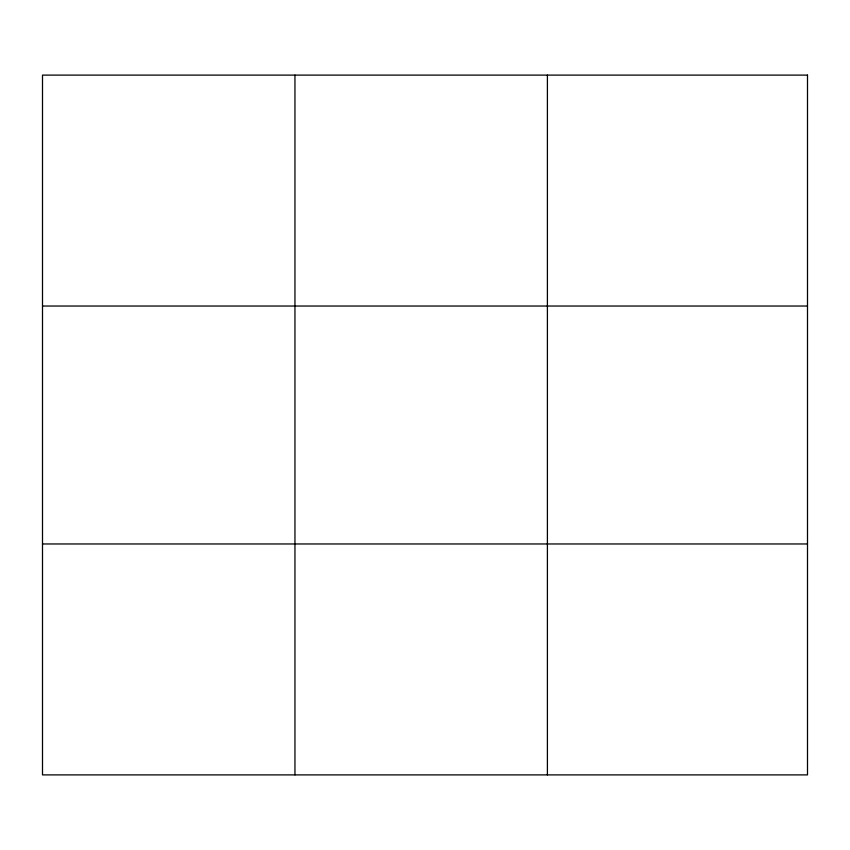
<?xml version="1.0" encoding="UTF-8"?>
<svg xmlns="http://www.w3.org/2000/svg" width="850" height="850" viewBox="0 0 850 850"><rect width="100%" height="100%" fill="white"/><g stroke="black" fill="none" stroke-linecap="round" stroke-linejoin="round"><path stroke-width="1.27" d="M294.95 774.892L294.95 75.108M547.4 774.892L547.4 75.108M42.5 306.032L807.5 306.032M42.5 543.968L807.5 543.968M807.5 75.108L807.5 774.892L42.5 774.892L42.5 75.108L807.5 75.108"/></g></svg>
